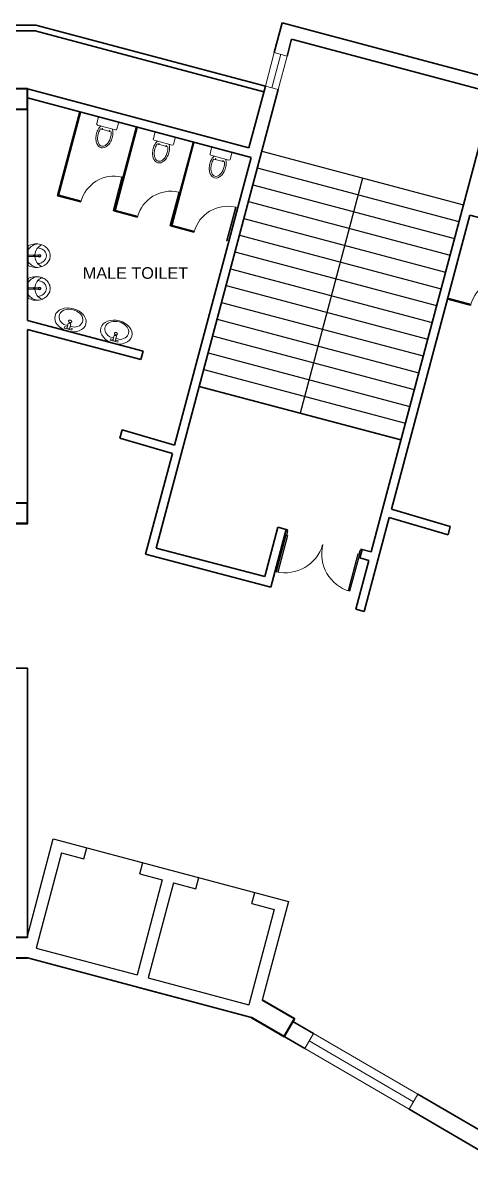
# Model space of a CAD drawing. Header units: millimetres. Extents: x 3079 to 579737, y 1565 to 1161826.
# Drawn here: x 113015 to 120747, y 179893 to 199694 of the extents above; entities that cross this region are included whole.
import ezdxf

# ---------------------------------------------------------------- set-up
doc = ezdxf.new("R2010")
doc.units = ezdxf.units.MM
for name, color, linetype, lineweight in [('1', 7, 'Continuous', 35), ('A_COL', 250, 'Continuous', 40), ('A_ELE1', 250, 'Continuous', 20), ('A_WIN-DOR', 250, 'Continuous', 30), ('DOOR', 250, 'Continuous', 15), ('IG-Area', 250, 'Continuous', 30), ('partition', 253, 'Continuous', 5), ('SILL', 251, 'Continuous', 18), ('WINDOW', 252, 'Continuous', 15)]:
    doc.layers.add(name, color=color, linetype=linetype, lineweight=lineweight)
doc.layers.add('FURNITURE', color=253, linetype='Continuous', lineweight=5, transparency=0.05)
doc.styles.get("Standard").update_dxf_attribs({"font": 'arial.ttf'})

msp = doc.modelspace()

# ---------------------------------------------------------------- linework, layer by layer
for p, q in [((117136, 197480), (120616, 196554)), ((117137, 197479), (120616, 196554)), ((117059, 197190), (120539, 196264)), ((118876, 197017), (117796, 192958)), ((116982, 196900), (120462, 195974)), ((116905, 196610), (120385, 195684)), ((116828, 196320), (120308, 195394)), ((116751, 196030), (120231, 195104)), ((116673, 195740), (120154, 194814)), ((116596, 195450), (120077, 194524)), ((116519, 195160), (120000, 194235)), ((116442, 194870), (119922, 193945)), ((116365, 194580), (119845, 193655)), ((116288, 194291), (119768, 193365)), ((116211, 194001), (119691, 193075)), ((116134, 193711), (119614, 192785)), ((116056, 193421), (119536, 192495)), ((113095, 188555), (113095, 183905)), ((113085, 183905), (113538, 185610)), ((113538, 185610), (115568, 185071)), ((113680, 185366), (113243, 183723)), ((113680, 185366), (114067, 185263)), ((114067, 185263), (114118, 185456)), ((115033, 185006), (115084, 185199)), ((115033, 185006), (115420, 184903)), ((115568, 185071), (117597, 184531)), ((115999, 184749), (116051, 184942)), ((115420, 184903), (114983, 183260)), ((115613, 184852), (115176, 183209)), ((115613, 184852), (115999, 184749)), ((116966, 184492), (117017, 184685)), ((117352, 184389), (116915, 182746)), ((116966, 184492), (117352, 184389)), ((117597, 184531), (117143, 182826)), ((113095, 183555), (113095, 183555)), ((115028, 183041), (113095, 183555)), ((113243, 183723), (114983, 183260)), ((115176, 183209), (116915, 182746)), ((116961, 182527), (115028, 183041)), ((115028, 183041), (116961, 182527))]:
    msp.add_line(p, q)
at = {"layer": '1'}
for p, q in [((110845, 199655), (113236, 199655)), ((117198, 198602), (113236, 199655)), ((117352, 199181), (117488, 199694)), ((117488, 199694), (121412, 198650)), ((110945, 199555), (113223, 199555)), ((117172, 198505), (113223, 199555)), ((117574, 199122), (117651, 199412)), ((117651, 199412), (121131, 198487)), ((116915, 197539), (117198, 198602)), ((110220, 198555), (113095, 198555)), ((110715, 198555), (113095, 198555)), ((113095, 198555), (113095, 194558)), ((116915, 197539), (113095, 198555)), ((115315, 190629), (117420, 198542)), ((116954, 197373), (113095, 198400)), ((113999, 198159), (113613, 196709)), ((114010, 198156), (113628, 196718)), ((114977, 197899), (114591, 196449)), ((114988, 197896), (114606, 196458)), ((115955, 197639), (115569, 196189)), ((115966, 197636), (115584, 196198)), ((119023, 190562), (120904, 197636)), ((116954, 197373), (115632, 192405)), ((114011, 196604), (113613, 196709)), ((114014, 196615), (113628, 196718)), ((114989, 196343), (114591, 196449)), ((114992, 196355), (114606, 196458)), ((119374, 191300), (120725, 196378)), ((124452, 195388), (120725, 196378)), ((115967, 196083), (115569, 196189)), ((115970, 196095), (115584, 196198)), ((113095, 195825), (113095, 195825)), ((113095, 195825), (113095, 195825)), ((113095, 195675), (113095, 195675)), ((113095, 195675), (113095, 195675)), ((120540, 195686), (120155, 194236)), ((120739, 194823), (120353, 194926)), ((120742, 194835), (120356, 194937)), ((120742, 194835), (120739, 194823)), ((115087, 194028), (113095, 194558)), ((113095, 194402), (113095, 194208)), ((115048, 193882), (113095, 194402)), ((113095, 191355), (113095, 194367)), ((113095, 194096), (113095, 194096)), ((115048, 193882), (115087, 194028)), ((116057, 193421), (119536, 192495)), ((113095, 191355), (113095, 193194)), ((113095, 191355), (113095, 192853)), ((113095, 192703), (113095, 192703)), ((114687, 192528), (114726, 192673)), ((114726, 192673), (115632, 192405)), ((114687, 192528), (115594, 192260)), ((115594, 192260), (115131, 190522)), ((119374, 191300), (120389, 191000)), ((113095, 191208), (113095, 191208)), ((118904, 189534), (119335, 191155)), ((119335, 191155), (120350, 190855)), ((113095, 191058), (105345, 191058)), ((117412, 190991), (117186, 190139)), ((117557, 190952), (117292, 189956)), ((117412, 190991), (117557, 190952)), ((120350, 190855), (120389, 191000)), ((115131, 190522), (117292, 189956)), ((115315, 190629), (117186, 190139)), ((118867, 190604), (118828, 190459)), ((118845, 190609), (119023, 190562)), ((118759, 189572), (118984, 190417)), ((118828, 190459), (118984, 190417)), ((118759, 189572), (118904, 189534)), ((100520, 188555), (113095, 188555)), ((113095, 183905), (113095, 188555)), ((113095, 183555), (112445, 183555)), ((113095, 183555), (116961, 182527)), ((116961, 182527), (117877, 181993)), ((117673, 182459), (118028, 182252)), ((119828, 181202), (121628, 180152)), ((119677, 180943), (121477, 179893))]:
    msp.add_line(p, q, dxfattribs=at)
at = {"layer": 'A_COL'}
for points in [[(112445, 198555), (112445, 198205), (113095, 198205), (113095, 198555)], [(112445, 191405), (112445, 191055), (113095, 191055), (113095, 191405)]]:
    msp.add_lwpolyline(points, close=True, dxfattribs=at)
for points in [[(113095, 183905), (112445, 183905), (112445, 183555), (113095, 183555), (113095, 183555)], [(116961, 182527), (116961, 182527), (117522, 182200), (117698, 182502), (117143, 182826)]]:
    msp.add_lwpolyline(points, dxfattribs=at)
at = {"layer": 'A_ELE1', "transparency": 33554687}
for centre, start, end in [((117539, 190879), 256.8465, 343.3623), ((118846, 190531), 166.8467, 253.3625)]:
    msp.add_arc(centre, 676, start, end, dxfattribs=at)
at = {"layer": 'A_WIN-DOR', "transparency": 33554687}
for p, q in [((117530, 190851), (117557, 190952)), ((117580, 190913), (117563, 190851)), ((117579, 190946), (117571, 190915)), ((117571, 190915), (117580, 190913)), ((117554, 190854), (117386, 190220)), ((117579, 190847), (117411, 190214)), ((117552, 190845), (117530, 190851)), ((117552, 190845), (117546, 190823)), ((118187, 190685), (118185, 190676)), ((118187, 190685), (118187, 190685)), ((118185, 190676), (118185, 190677)), ((118796, 190523), (118627, 189891)), ((118820, 190517), (118652, 189884)), ((118828, 190581), (118811, 190519)), ((118818, 190508), (118812, 190486)), ((118818, 190508), (118840, 190502)), ((118837, 190579), (118828, 190581)), ((118845, 190609), (118837, 190579)), ((118840, 190502), (118867, 190604))]:
    msp.add_line(p, q, dxfattribs=at)
at = {"layer": 'A_WIN-DOR'}
for p, q in [((117579, 190946), (117557, 190952)), ((118845, 190609), (118867, 190604))]:
    msp.add_line(p, q, dxfattribs=at)
at = {"layer": 'A_WIN-DOR', "transparency": 33554687}
for points in [[(117554, 190854), (117579, 190847)], [(118187, 190685), (118187, 190685)], [(118820, 190517), (118796, 190523)]]:
    msp.add_lwpolyline(points, dxfattribs=at)
at = {"layer": 'DOOR'}
for p, q in [((114570, 196455), (114724, 197035)), ((114581, 196452), (114736, 197032)), ((114736, 197032), (114724, 197035)), ((115548, 196195), (115702, 196775)), ((115559, 196192), (115714, 196772)), ((115714, 196772), (115702, 196775)), ((114581, 196452), (114570, 196455)), ((116526, 195935), (116680, 196514)), ((116537, 195932), (116692, 196511)), ((116692, 196511), (116680, 196514)), ((115559, 196192), (115548, 196195)), ((116537, 195932), (116526, 195935))]:
    msp.add_line(p, q, dxfattribs=at)
at = {"layer": 'FURNITURE'}
for p, q in [((114315, 198056), (114287, 197952)), ((114650, 197986), (114337, 198069)), ((114300, 197930), (114613, 197847)), ((114351, 197864), (114536, 197815)), ((114381, 197873), (114376, 197857)), ((114376, 197857), (114383, 197855)), ((114387, 197871), (114381, 197873)), ((114383, 197855), (114387, 197871)), ((114503, 197823), (114508, 197839)), ((114510, 197822), (114503, 197823)), ((114508, 197839), (114514, 197837)), ((114514, 197837), (114510, 197822)), ((114635, 197859), (114663, 197964)), ((115628, 197726), (115315, 197809)), ((115293, 197796), (115265, 197692)), ((115278, 197670), (115591, 197586)), ((115359, 197613), (115354, 197597)), ((115365, 197611), (115359, 197613)), ((115361, 197595), (115365, 197611)), ((115613, 197599), (115641, 197704)), ((115329, 197604), (115514, 197555)), ((115354, 197597), (115361, 197595)), ((115481, 197563), (115486, 197579)), ((115488, 197562), (115481, 197563)), ((115486, 197579), (115492, 197577)), ((115492, 197577), (115488, 197562)), ((116271, 197536), (116243, 197432)), ((116606, 197465), (116293, 197549)), ((116591, 197339), (116619, 197443)), ((116256, 197410), (116569, 197326)), ((116307, 197344), (116492, 197295)), ((116337, 197353), (116332, 197337)), ((116332, 197337), (116339, 197335)), ((116343, 197351), (116337, 197353)), ((116339, 197335), (116343, 197351)), ((116459, 197303), (116464, 197319)), ((116466, 197301), (116459, 197303)), ((116464, 197319), (116470, 197317)), ((116470, 197317), (116466, 197301)), ((113105, 195500), (113105, 195850)), ((113094, 195670), (113094, 195680)), ((113094, 195680), (113105, 195680)), ((113094, 195670), (113105, 195670)), ((113105, 195687), (113202, 195687)), ((113105, 195687), (113202, 195687)), ((113105, 195664), (113202, 195664)), ((113105, 195664), (113202, 195664)), ((113202, 195680), (113202, 195680)), ((113202, 195671), (113202, 195671)), ((113221, 195687), (113281, 195687)), ((113221, 195664), (113281, 195664)), ((113105, 194935), (113105, 195285)), ((113094, 195105), (113094, 195115)), ((113094, 195115), (113105, 195115)), ((113094, 195105), (113105, 195105)), ((113105, 195122), (113202, 195122)), ((113105, 195122), (113202, 195122)), ((113105, 195099), (113202, 195099)), ((113105, 195099), (113202, 195099)), ((113202, 195115), (113202, 195115)), ((113202, 195106), (113202, 195106)), ((113221, 195122), (113281, 195122)), ((113221, 195099), (113281, 195099)), ((113717, 194489), (113787, 194470)), ((113728, 194427), (113735, 194454)), ((113735, 194454), (113779, 194442)), ((113774, 194422), (113796, 194506)), ((113816, 194411), (113839, 194495)), ((113829, 194459), (113898, 194441)), ((113859, 194392), (113728, 194427)), ((113774, 194422), (113816, 194411)), ((113822, 194431), (113866, 194419)), ((113866, 194419), (113859, 194392)), ((114509, 194278), (114578, 194260)), ((114565, 194212), (114588, 194296)), ((114608, 194200), (114630, 194284)), ((114621, 194248), (114690, 194230)), ((114519, 194216), (114526, 194243)), ((114650, 194181), (114519, 194216)), ((114526, 194243), (114571, 194232)), ((114565, 194212), (114608, 194200)), ((114613, 194220), (114657, 194208)), ((114657, 194208), (114650, 194181))]:
    msp.add_line(p, q, dxfattribs=at)
for centre, radius in [((113211, 195676), 14.9), ((113301, 195675), 23.7), ((113211, 195111), 14.9), ((113301, 195111), 23.7)]:
    msp.add_circle(centre, radius, dxfattribs=at)
for centre, radius, start, end in [((114332, 198052), 18, 75.1045, 165.1045), ((114603, 197699), 330, 150.0314, 165.1045), ((114304, 197947), 18, 165.1045, 255.1045), ((114603, 197699), 301, 150.0314, 165.1045), ((114519, 197748), 233, 134.2011, 150.0314), ((114519, 197748), 204, 145.2805, 150.0314), ((114333, 197797), 204, 0.1776, 4.9285), ((114333, 197797), 233, 0.1776, 16.0079), ((114618, 197864), 18, 255.1045, 345.1045), ((114645, 197968), 18, 345.1045, 75.1045), ((115310, 197791), 18, 75.1045, 165.1045), ((114603, 197699), 330, 165.1045, 180.1776), ((114506, 197699), 233, 180.1776, 198.136), ((114439, 197677), 162, 198.136, 222.6047), ((114603, 197699), 301, 165.1045, 180.1776), ((114506, 197699), 204, 180.1776, 198.136), ((114439, 197677), 134, 198.136, 222.6047), ((114320, 197749), 204, 312.073, 330.0314), ((114320, 197749), 233, 312.073, 330.0314), ((114236, 197797), 301, 330.0314, 345.1045), ((114236, 197797), 330, 330.0314, 345.1045), ((114236, 197797), 301, 345.1045, 0.1776), ((114236, 197797), 330, 345.1045, 0.1776), ((115282, 197687), 18, 165.1045, 255.1045), ((115497, 197488), 233, 134.2011, 150.0314), ((115623, 197708), 18, 345.1045, 75.1045), ((114388, 197630), 93.1, 222.6047, 255.1045), ((114388, 197630), 64.3, 222.6047, 255.1045), ((114388, 197630), 93.1, 255.1045, 287.6043), ((114388, 197630), 64.3, 255.1045, 287.6043), ((114367, 197696), 134, 287.6043, 312.073), ((114367, 197696), 162, 287.6043, 312.073), ((115581, 197439), 330, 165.1045, 180.1776), ((115484, 197439), 233, 180.1776, 198.136), ((115581, 197439), 330, 150.0314, 165.1045), ((115581, 197439), 301, 165.1045, 180.1776), ((115484, 197439), 204, 180.1776, 198.136), ((115581, 197439), 301, 150.0314, 165.1045), ((115497, 197488), 204, 145.2805, 150.0314), ((115214, 197537), 301, 330.0314, 345.1045), ((115214, 197537), 330, 330.0314, 345.1045), ((115214, 197537), 301, 345.1045, 0.1776), ((115311, 197537), 204, 0.1776, 4.9285), ((115214, 197537), 330, 345.1045, 0.1776), ((115311, 197537), 233, 0.1776, 16.0079), ((115596, 197604), 18, 255.1045, 345.1045), ((116260, 197427), 18, 165.1045, 255.1045), ((116288, 197531), 18, 75.1045, 165.1045), ((116601, 197448), 18, 345.1045, 75.1045), ((115417, 197417), 162, 198.136, 222.6047), ((115417, 197417), 134, 198.136, 222.6047), ((115366, 197370), 93.1, 222.6047, 255.1045), ((115366, 197370), 64.3, 222.6047, 255.1045), ((115366, 197370), 93.1, 255.1045, 287.6043), ((115366, 197370), 64.3, 255.1045, 287.6043), ((115345, 197436), 134, 287.6043, 312.073), ((115345, 197436), 162, 287.6043, 312.073), ((115298, 197489), 204, 312.073, 330.0314), ((115298, 197489), 233, 312.073, 330.0314), ((116559, 197179), 330, 165.1045, 180.1776), ((116559, 197179), 330, 150.0314, 165.1045), ((116559, 197179), 301, 165.1045, 180.1776), ((116559, 197179), 301, 150.0314, 165.1045), ((116475, 197228), 233, 134.2011, 150.0314), ((116475, 197228), 204, 145.2805, 150.0314), ((116192, 197277), 301, 345.1045, 0.1776), ((116289, 197277), 204, 0.1776, 4.9285), ((116192, 197277), 330, 345.1045, 0.1776), ((116289, 197277), 233, 0.1776, 16.0079), ((116574, 197344), 18, 255.1045, 345.1045), ((116462, 197179), 233, 180.1776, 198.136), ((116395, 197157), 162, 198.136, 222.6047), ((116462, 197179), 204, 180.1776, 198.136), ((116395, 197157), 134, 198.136, 222.6047), ((116344, 197110), 93.1, 222.6047, 255.1045), ((116344, 197110), 64.3, 222.6047, 255.1045), ((116344, 197110), 93.1, 255.1045, 287.6043), ((116344, 197110), 64.3, 255.1045, 287.6043), ((116323, 197176), 134, 287.6043, 312.073), ((116323, 197176), 162, 287.6043, 312.073), ((116276, 197228), 204, 312.073, 330.0314), ((116276, 197228), 233, 312.073, 330.0314), ((116192, 197277), 301, 330.0314, 345.1045), ((116192, 197277), 330, 330.0314, 345.1045), ((113291, 195650), 229, 94.8869, 144.6725), ((113267, 195359), 517, 103.0139, 108.2562), ((113245, 195594), 285, 90.0477, 109.3112), ((113420, 195680), 199, 113.4034, 177.8323), ((113245, 195594), 285, 70.7841, 90.0477), ((113259, 195634), 243, 49.8926, 70.7841), ((113211, 195676), 10, 90.0477, 270.0477), ((113211, 195675), 10, 90.0477, 270.0477), ((113211, 195676), 10, 270.0477, 90.0477), ((113211, 195675), 10, 270.0477, 90.0477), ((113420, 195671), 199, 182.263, 246.692), ((113245, 195594), 220, 70.7841, 83.0337), ((113301, 195675), 14.1, 90.0477, 270.0477), ((113301, 195675), 14.1, 270.0477, 90.0477), ((113259, 195634), 178, 49.8926, 70.7841), ((113280, 195659), 145, 26.1958, 49.8926), ((113313, 195675), 108, 0.0477, 26.1958), ((113313, 195675), 108, 333.8996, 0.0477), ((113280, 195659), 210, 26.1958, 49.8926), ((113313, 195675), 173, 0.0477, 26.1958), ((113313, 195675), 173, 333.8996, 0.0477), ((113292, 195702), 229, 215.5197, 263.8921), ((113266, 195992), 517, 251.8392, 257.0814), ((113245, 195757), 285, 250.7841, 270.0477), ((113245, 195757), 285, 270.0477, 289.3112), ((113245, 195757), 220, 277.0617, 289.3112), ((113259, 195717), 178, 289.3112, 310.2027), ((113259, 195717), 243, 289.3112, 310.2027), ((113280, 195692), 145, 310.2027, 333.8996), ((113280, 195692), 210, 310.2027, 333.8996), ((113291, 195085), 229, 94.8869, 144.6725), ((113267, 194794), 517, 103.0139, 108.2562), ((113245, 195029), 285, 90.0477, 109.3112), ((113420, 195115), 199, 113.4034, 177.8323), ((113245, 195029), 285, 70.7841, 90.0477), ((113245, 195029), 220, 70.7841, 83.0337), ((113259, 195069), 178, 49.8926, 70.7841), ((113259, 195069), 243, 49.8926, 70.7841), ((113280, 195094), 210, 26.1958, 49.8926), ((113211, 195111), 10, 90.0477, 270.0477), ((113211, 195110), 10, 90.0477, 270.0477), ((113211, 195111), 10, 270.0477, 90.0477), ((113211, 195110), 10, 270.0477, 90.0477), ((113420, 195107), 199, 182.263, 246.692), ((113301, 195111), 14.1, 90.0477, 270.0477), ((113301, 195111), 14.1, 270.0477, 90.0477), ((113280, 195094), 145, 26.1958, 49.8926), ((113280, 195127), 145, 310.2027, 333.8996), ((113313, 195111), 108, 0.0477, 26.1958), ((113313, 195111), 108, 333.8996, 0.0477), ((113313, 195111), 173, 0.0477, 26.1958), ((113313, 195111), 173, 333.8996, 0.0477), ((113292, 195137), 229, 215.5197, 263.8921), ((113266, 195427), 517, 251.8392, 257.0814), ((113245, 195192), 285, 250.7841, 270.0477), ((113245, 195192), 285, 270.0477, 289.3112), ((113245, 195192), 220, 277.0617, 289.3112), ((113259, 195152), 178, 289.3112, 310.2027), ((113259, 195152), 243, 289.3112, 310.2027), ((113280, 195127), 210, 310.2027, 333.8996)]:
    msp.add_arc(centre, radius, start, end, dxfattribs=at)
for centre, major_axis, start_param, end_param in [((113835, 194568), (267, -71), 1.570796326794886, 7.853981633974473), ((113843, 194596), (203, -54), -1.109185, 4.250778), ((113815, 194491), (-25.1, 6.7), 3.694408, 5.73037), ((113828, 194542), (-27.6, 7.3), -1.570796, 4.712389), ((114627, 194357), (267, -71), 1.570796326794886, 7.853981633974473), ((114634, 194386), (203, -54), -1.109185, 4.250778), ((114606, 194281), (-25.1, 6.7), 3.694408, 5.73037), ((114620, 194332), (-27.6, 7.3), -1.570796, 4.712389)]:
    msp.add_ellipse(centre, major_axis=major_axis, ratio=0.723214, start_param=start_param, end_param=end_param, dxfattribs=at)
at = {"layer": 'partition'}
for centre in [(114591, 196449), (115569, 196189), (116547, 195929), (121320, 194673)]:
    msp.add_arc(centre, 600, 77.2058, 165.1045, dxfattribs=at)
at = {"layer": 'SILL'}
for p, q in [((117352, 199181), (117198, 198602)), ((117574, 199122), (117420, 198542)), ((118028, 182252), (119828, 181202)), ((117877, 181993), (119677, 180943))]:
    msp.add_line(p, q, dxfattribs=at)
at = {"layer": 'WINDOW'}
for p, q in [((117463, 199152), (117309, 198572)), ((117352, 199181), (117574, 199122)), ((117198, 198602), (117420, 198542)), ((117877, 181993), (118028, 182252)), ((117952, 182122), (119752, 181072)), ((119677, 180943), (119828, 181202))]:
    msp.add_line(p, q, dxfattribs=at)

# ---------------------------------------------------------------- texts
at = {"layer": 'IG-Area', "insert": (114048, 195477), "char_height": 200, "attachment_point": 1}
msp.add_mtext_dynamic_manual_height_columns('MALE TOILET', width=38356.19, gutter_width=12.5, heights=[0], dxfattribs=at)

doc.saveas('drawing.dxf')
